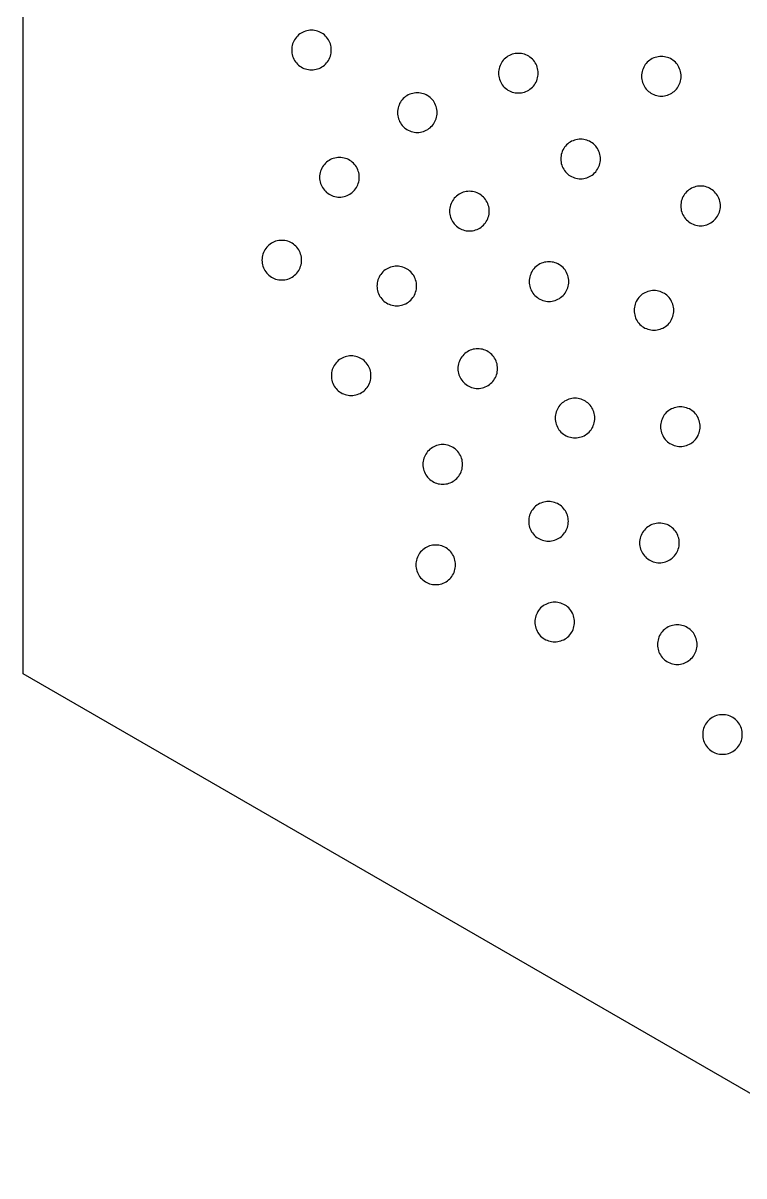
# Model space of a CAD drawing. Header units: millimetres. Extents: x 0 to 377, y 0 to 280.
# Drawn here: x 133.9 to 184.8, y 138.1 to 219.6 of the extents above; entities that cross this region are included whole.
import ezdxf

# ---------------------------------------------------------------- set-up
doc = ezdxf.new("R2010")
doc.units = ezdxf.units.MM
doc.layers.add('CUT', color=1, linetype='Continuous')

msp = doc.modelspace()

# ---------------------------------------------------------------- linework, layer by layer
at = {"layer": 'CUT'}
for points in [[(256.764, 173.6), (195.334, 138.133), (133.904, 173.6), (133.904, 244.533), (195.334, 280), (256.764, 244.533), (256.764, 173.6)], [(155.518, 217.04), (155.564, 217.14), (155.602, 217.243), (155.632, 217.348), (155.653, 217.456), (155.666, 217.565), (155.67, 217.675), (155.666, 217.785), (155.653, 217.894), (155.632, 218.002), (155.602, 218.108), (155.564, 218.211), (155.518, 218.311), (155.464, 218.407), (155.403, 218.498), (155.335, 218.584), (155.26, 218.665), (155.18, 218.74), (155.093, 218.808), (155.002, 218.869), (154.906, 218.923), (154.806, 218.969), (154.703, 219.007), (154.597, 219.037), (154.489, 219.058), (154.38, 219.071), (154.27, 219.075), (154.16, 219.071), (154.051, 219.058), (153.943, 219.037), (153.838, 219.007), (153.735, 218.969), (153.635, 218.923), (153.539, 218.869), (153.447, 218.808), (153.361, 218.74), (153.28, 218.665), (153.206, 218.584), (153.138, 218.498), (153.077, 218.407), (153.023, 218.311), (152.977, 218.211), (152.939, 218.108), (152.909, 218.002), (152.888, 217.894), (152.875, 217.785), (152.87, 217.675), (152.875, 217.565), (152.888, 217.456), (152.909, 217.348), (152.939, 217.243), (152.977, 217.14), (153.023, 217.04), (153.077, 216.944), (153.138, 216.852), (153.206, 216.766), (153.28, 216.685), (153.361, 216.611), (153.447, 216.543), (153.539, 216.482), (153.635, 216.428), (153.735, 216.382), (153.838, 216.344), (153.943, 216.314), (154.051, 216.292), (154.16, 216.28), (154.27, 216.275), (154.38, 216.28), (154.489, 216.292), (154.597, 216.314), (154.703, 216.344), (154.806, 216.382), (154.906, 216.428), (155.002, 216.482), (155.093, 216.543), (155.18, 216.611), (155.26, 216.685), (155.335, 216.766), (155.403, 216.852), (155.464, 216.944), (155.518, 217.04)], [(170.124, 215.405), (170.17, 215.505), (170.208, 215.608), (170.238, 215.714), (170.259, 215.822), (170.272, 215.931), (170.276, 216.041), (170.272, 216.151), (170.259, 216.26), (170.238, 216.368), (170.208, 216.473), (170.17, 216.577), (170.124, 216.676), (170.07, 216.772), (170.009, 216.864), (169.941, 216.95), (169.866, 217.031), (169.786, 217.105), (169.699, 217.173), (169.608, 217.234), (169.512, 217.288), (169.412, 217.334), (169.309, 217.372), (169.203, 217.402), (169.095, 217.424), (168.986, 217.436), (168.876, 217.441), (168.767, 217.436), (168.657, 217.424), (168.55, 217.402), (168.444, 217.372), (168.341, 217.334), (168.241, 217.288), (168.145, 217.234), (168.054, 217.173), (167.967, 217.105), (167.886, 217.031), (167.812, 216.95), (167.744, 216.864), (167.683, 216.772), (167.629, 216.676), (167.583, 216.577), (167.545, 216.473), (167.515, 216.368), (167.494, 216.26), (167.481, 216.151), (167.476, 216.041), (167.481, 215.931), (167.494, 215.822), (167.515, 215.714), (167.545, 215.608), (167.583, 215.505), (167.629, 215.405), (167.683, 215.309), (167.744, 215.218), (167.812, 215.132), (167.886, 215.051), (167.967, 214.976), (168.054, 214.908), (168.145, 214.847), (168.241, 214.793), (168.341, 214.747), (168.444, 214.709), (168.55, 214.679), (168.657, 214.658), (168.767, 214.645), (168.876, 214.641), (168.986, 214.645), (169.095, 214.658), (169.203, 214.679), (169.309, 214.709), (169.412, 214.747), (169.512, 214.793), (169.608, 214.847), (169.699, 214.908), (169.786, 214.976), (169.866, 215.051), (169.941, 215.132), (170.009, 215.218), (170.07, 215.309), (170.124, 215.405)], [(180.22, 215.185), (180.266, 215.284), (180.304, 215.388), (180.334, 215.493), (180.356, 215.601), (180.369, 215.71), (180.373, 215.82), (180.369, 215.93), (180.356, 216.039), (180.334, 216.147), (180.304, 216.253), (180.266, 216.356), (180.22, 216.456), (180.167, 216.552), (180.106, 216.643), (180.038, 216.729), (179.963, 216.81), (179.882, 216.885), (179.796, 216.953), (179.704, 217.014), (179.609, 217.068), (179.509, 217.114), (179.406, 217.152), (179.3, 217.182), (179.192, 217.203), (179.083, 217.216), (178.973, 217.22), (178.863, 217.216), (178.754, 217.203), (178.646, 217.182), (178.54, 217.152), (178.437, 217.114), (178.337, 217.068), (178.241, 217.014), (178.15, 216.953), (178.064, 216.885), (177.983, 216.81), (177.908, 216.729), (177.84, 216.643), (177.779, 216.552), (177.726, 216.456), (177.68, 216.356), (177.641, 216.253), (177.612, 216.147), (177.59, 216.039), (177.577, 215.93), (177.573, 215.82), (177.577, 215.71), (177.59, 215.601), (177.612, 215.493), (177.641, 215.388), (177.68, 215.284), (177.726, 215.185), (177.779, 215.089), (177.84, 214.997), (177.908, 214.911), (177.983, 214.83), (178.064, 214.756), (178.15, 214.688), (178.241, 214.627), (178.337, 214.573), (178.437, 214.527), (178.54, 214.489), (178.646, 214.459), (178.754, 214.437), (178.863, 214.425), (178.973, 214.42), (179.083, 214.425), (179.192, 214.437), (179.3, 214.459), (179.406, 214.489), (179.509, 214.527), (179.609, 214.573), (179.704, 214.627), (179.796, 214.688), (179.882, 214.756), (179.963, 214.83), (180.038, 214.911), (180.106, 214.997), (180.167, 215.089), (180.22, 215.185)], [(163.036, 212.717), (163.074, 212.821), (163.103, 212.926), (163.125, 213.034), (163.138, 213.143), (163.142, 213.253), (163.138, 213.363), (163.125, 213.472), (163.103, 213.58), (163.074, 213.686), (163.036, 213.789), (162.99, 213.889), (162.936, 213.985), (162.875, 214.076), (162.807, 214.162), (162.732, 214.243), (162.651, 214.318), (162.565, 214.386), (162.474, 214.447), (162.378, 214.501), (162.278, 214.547), (162.175, 214.585), (162.069, 214.614), (161.961, 214.636), (161.852, 214.649), (161.742, 214.653), (161.632, 214.649), (161.523, 214.636), (161.415, 214.614), (161.31, 214.585), (161.206, 214.547), (161.107, 214.501), (161.011, 214.447), (160.919, 214.386), (160.833, 214.318), (160.752, 214.243), (160.678, 214.162), (160.61, 214.076), (160.548, 213.985), (160.495, 213.889), (160.449, 213.789), (160.411, 213.686), (160.381, 213.58), (160.359, 213.472), (160.346, 213.363), (160.342, 213.253), (160.346, 213.143), (160.359, 213.034), (160.381, 212.926), (160.411, 212.821), (160.449, 212.717), (160.495, 212.618), (160.548, 212.522), (160.61, 212.43), (160.678, 212.344), (160.752, 212.263), (160.833, 212.189), (160.919, 212.121), (161.011, 212.059), (161.107, 212.006), (161.206, 211.96), (161.31, 211.922), (161.415, 211.892), (161.523, 211.87), (161.632, 211.857), (161.742, 211.853), (161.852, 211.857), (161.961, 211.87), (162.069, 211.892), (162.175, 211.922), (162.278, 211.96), (162.378, 212.006), (162.474, 212.059), (162.565, 212.121), (162.651, 212.189), (162.732, 212.263), (162.807, 212.344), (162.875, 212.43), (162.936, 212.522), (162.99, 212.618), (163.036, 212.717)], [(174.566, 209.443), (174.604, 209.546), (174.634, 209.652), (174.655, 209.76), (174.668, 209.869), (174.673, 209.979), (174.668, 210.089), (174.655, 210.198), (174.634, 210.306), (174.604, 210.412), (174.566, 210.515), (174.52, 210.615), (174.466, 210.71), (174.405, 210.802), (174.337, 210.888), (174.263, 210.969), (174.182, 211.044), (174.096, 211.112), (174.004, 211.173), (173.908, 211.226), (173.808, 211.272), (173.705, 211.31), (173.599, 211.34), (173.492, 211.362), (173.382, 211.375), (173.273, 211.379), (173.163, 211.375), (173.054, 211.362), (172.946, 211.34), (172.84, 211.31), (172.737, 211.272), (172.637, 211.226), (172.541, 211.173), (172.45, 211.112), (172.363, 211.044), (172.283, 210.969), (172.208, 210.888), (172.14, 210.802), (172.079, 210.71), (172.025, 210.615), (171.979, 210.515), (171.941, 210.412), (171.911, 210.306), (171.89, 210.198), (171.877, 210.089), (171.873, 209.979), (171.877, 209.869), (171.89, 209.76), (171.911, 209.652), (171.941, 209.546), (171.979, 209.443), (172.025, 209.343), (172.079, 209.247), (172.14, 209.156), (172.208, 209.07), (172.283, 208.989), (172.363, 208.914), (172.45, 208.846), (172.541, 208.785), (172.637, 208.732), (172.737, 208.686), (172.84, 208.647), (172.946, 208.618), (173.054, 208.596), (173.163, 208.583), (173.273, 208.579), (173.382, 208.583), (173.492, 208.596), (173.599, 208.618), (173.705, 208.647), (173.808, 208.686), (173.908, 208.732), (174.004, 208.785), (174.096, 208.846), (174.182, 208.914), (174.263, 208.989), (174.337, 209.07), (174.405, 209.156), (174.466, 209.247), (174.52, 209.343), (174.566, 209.443)], [(157.537, 208.15), (157.575, 208.253), (157.604, 208.358), (157.626, 208.466), (157.639, 208.575), (157.643, 208.685), (157.639, 208.795), (157.626, 208.904), (157.604, 209.012), (157.575, 209.118), (157.537, 209.221), (157.491, 209.321), (157.437, 209.417), (157.376, 209.508), (157.308, 209.594), (157.233, 209.675), (157.152, 209.75), (157.066, 209.818), (156.975, 209.879), (156.879, 209.933), (156.779, 209.979), (156.676, 210.017), (156.57, 210.047), (156.462, 210.068), (156.353, 210.081), (156.243, 210.085), (156.133, 210.081), (156.024, 210.068), (155.916, 210.047), (155.811, 210.017), (155.707, 209.979), (155.608, 209.933), (155.512, 209.879), (155.42, 209.818), (155.334, 209.75), (155.253, 209.675), (155.179, 209.594), (155.111, 209.508), (155.049, 209.417), (154.996, 209.321), (154.95, 209.221), (154.912, 209.118), (154.882, 209.012), (154.86, 208.904), (154.847, 208.795), (154.843, 208.685), (154.847, 208.575), (154.86, 208.466), (154.882, 208.358), (154.912, 208.253), (154.95, 208.15), (154.996, 208.05), (155.049, 207.954), (155.111, 207.862), (155.179, 207.776), (155.253, 207.695), (155.334, 207.621), (155.42, 207.553), (155.512, 207.492), (155.608, 207.438), (155.707, 207.392), (155.811, 207.354), (155.916, 207.324), (156.024, 207.303), (156.133, 207.29), (156.243, 207.285), (156.353, 207.29), (156.462, 207.303), (156.57, 207.324), (156.676, 207.354), (156.779, 207.392), (156.879, 207.438), (156.975, 207.492), (157.066, 207.553), (157.152, 207.621), (157.233, 207.695), (157.308, 207.776), (157.376, 207.862), (157.437, 207.954), (157.491, 208.05), (157.537, 208.15)], [(166.668, 205.659), (166.714, 205.759), (166.752, 205.862), (166.782, 205.968), (166.804, 206.075), (166.817, 206.184), (166.821, 206.294), (166.817, 206.404), (166.804, 206.513), (166.782, 206.621), (166.752, 206.727), (166.714, 206.83), (166.668, 206.93), (166.615, 207.026), (166.553, 207.117), (166.485, 207.204), (166.411, 207.284), (166.33, 207.359), (166.244, 207.427), (166.152, 207.488), (166.056, 207.542), (165.957, 207.588), (165.853, 207.626), (165.748, 207.656), (165.64, 207.677), (165.531, 207.69), (165.421, 207.694), (165.311, 207.69), (165.202, 207.677), (165.094, 207.656), (164.988, 207.626), (164.885, 207.588), (164.785, 207.542), (164.689, 207.488), (164.598, 207.427), (164.512, 207.359), (164.431, 207.284), (164.356, 207.204), (164.288, 207.117), (164.227, 207.026), (164.173, 206.93), (164.127, 206.83), (164.089, 206.727), (164.06, 206.621), (164.038, 206.513), (164.025, 206.404), (164.021, 206.294), (164.025, 206.184), (164.038, 206.075), (164.06, 205.968), (164.089, 205.862), (164.127, 205.759), (164.173, 205.659), (164.227, 205.563), (164.288, 205.471), (164.356, 205.385), (164.431, 205.304), (164.512, 205.23), (164.598, 205.162), (164.689, 205.101), (164.785, 205.047), (164.885, 205.001), (164.988, 204.963), (165.094, 204.933), (165.202, 204.912), (165.311, 204.899), (165.421, 204.894), (165.531, 204.899), (165.64, 204.912), (165.748, 204.933), (165.853, 204.963), (165.957, 205.001), (166.056, 205.047), (166.152, 205.101), (166.244, 205.162), (166.33, 205.23), (166.411, 205.304), (166.485, 205.385), (166.553, 205.471), (166.615, 205.563), (166.668, 205.659)], [(182.992, 206.027), (183.038, 206.127), (183.076, 206.23), (183.106, 206.336), (183.128, 206.444), (183.141, 206.553), (183.145, 206.663), (183.141, 206.773), (183.128, 206.882), (183.106, 206.99), (183.076, 207.096), (183.038, 207.199), (182.992, 207.299), (182.939, 207.394), (182.877, 207.486), (182.809, 207.572), (182.735, 207.653), (182.654, 207.728), (182.568, 207.796), (182.476, 207.857), (182.38, 207.91), (182.281, 207.956), (182.177, 207.994), (182.072, 208.024), (181.964, 208.046), (181.855, 208.059), (181.745, 208.063), (181.635, 208.059), (181.526, 208.046), (181.418, 208.024), (181.312, 207.994), (181.209, 207.956), (181.109, 207.91), (181.013, 207.857), (180.922, 207.796), (180.836, 207.728), (180.755, 207.653), (180.68, 207.572), (180.612, 207.486), (180.551, 207.394), (180.497, 207.299), (180.451, 207.199), (180.413, 207.096), (180.384, 206.99), (180.362, 206.882), (180.349, 206.773), (180.345, 206.663), (180.349, 206.553), (180.362, 206.444), (180.384, 206.336), (180.413, 206.23), (180.451, 206.127), (180.497, 206.027), (180.551, 205.931), (180.612, 205.84), (180.68, 205.754), (180.755, 205.673), (180.836, 205.598), (180.922, 205.53), (181.013, 205.469), (181.109, 205.416), (181.209, 205.37), (181.312, 205.331), (181.418, 205.302), (181.526, 205.28), (181.635, 205.267), (181.745, 205.263), (181.855, 205.267), (181.964, 205.28), (182.072, 205.302), (182.177, 205.331), (182.281, 205.37), (182.38, 205.416), (182.476, 205.469), (182.568, 205.53), (182.654, 205.598), (182.735, 205.673), (182.809, 205.754), (182.877, 205.84), (182.939, 205.931), (182.992, 206.027)], [(153.419, 202.194), (153.465, 202.294), (153.503, 202.397), (153.533, 202.503), (153.555, 202.611), (153.568, 202.72), (153.572, 202.83), (153.568, 202.94), (153.555, 203.049), (153.533, 203.157), (153.503, 203.263), (153.465, 203.366), (153.419, 203.466), (153.366, 203.561), (153.305, 203.653), (153.236, 203.739), (153.162, 203.82), (153.081, 203.895), (152.995, 203.963), (152.903, 204.024), (152.807, 204.077), (152.708, 204.123), (152.605, 204.161), (152.499, 204.191), (152.391, 204.213), (152.282, 204.226), (152.172, 204.23), (152.062, 204.226), (151.953, 204.213), (151.845, 204.191), (151.739, 204.161), (151.636, 204.123), (151.536, 204.077), (151.44, 204.024), (151.349, 203.963), (151.263, 203.895), (151.182, 203.82), (151.107, 203.739), (151.039, 203.653), (150.978, 203.561), (150.924, 203.466), (150.878, 203.366), (150.84, 203.263), (150.811, 203.157), (150.789, 203.049), (150.776, 202.94), (150.772, 202.83), (150.776, 202.72), (150.789, 202.611), (150.811, 202.503), (150.84, 202.397), (150.878, 202.294), (150.924, 202.194), (150.978, 202.098), (151.039, 202.007), (151.107, 201.921), (151.182, 201.84), (151.263, 201.765), (151.349, 201.697), (151.44, 201.636), (151.536, 201.583), (151.636, 201.537), (151.739, 201.498), (151.845, 201.469), (151.953, 201.447), (152.062, 201.434), (152.172, 201.43), (152.282, 201.434), (152.391, 201.447), (152.499, 201.469), (152.605, 201.498), (152.708, 201.537), (152.807, 201.583), (152.903, 201.636), (152.995, 201.697), (153.081, 201.765), (153.162, 201.84), (153.236, 201.921), (153.305, 202.007), (153.366, 202.098), (153.419, 202.194)], [(161.54, 200.368), (161.586, 200.468), (161.625, 200.571), (161.654, 200.677), (161.676, 200.785), (161.689, 200.894), (161.693, 201.004), (161.689, 201.114), (161.676, 201.223), (161.654, 201.331), (161.625, 201.436), (161.586, 201.54), (161.54, 201.639), (161.487, 201.735), (161.426, 201.827), (161.358, 201.913), (161.283, 201.994), (161.202, 202.068), (161.116, 202.136), (161.025, 202.198), (160.929, 202.251), (160.829, 202.297), (160.726, 202.335), (160.62, 202.365), (160.512, 202.387), (160.403, 202.4), (160.293, 202.404), (160.183, 202.4), (160.074, 202.387), (159.966, 202.365), (159.86, 202.335), (159.757, 202.297), (159.657, 202.251), (159.562, 202.198), (159.47, 202.136), (159.384, 202.068), (159.303, 201.994), (159.228, 201.913), (159.16, 201.827), (159.099, 201.735), (159.046, 201.639), (159, 201.54), (158.962, 201.436), (158.932, 201.331), (158.91, 201.223), (158.897, 201.114), (158.893, 201.004), (158.897, 200.894), (158.91, 200.785), (158.932, 200.677), (158.962, 200.571), (159, 200.468), (159.046, 200.368), (159.099, 200.272), (159.16, 200.181), (159.228, 200.095), (159.303, 200.014), (159.384, 199.939), (159.47, 199.871), (159.562, 199.81), (159.657, 199.756), (159.757, 199.71), (159.86, 199.672), (159.966, 199.643), (160.074, 199.621), (160.183, 199.608), (160.293, 199.604), (160.403, 199.608), (160.512, 199.621), (160.62, 199.643), (160.726, 199.672), (160.829, 199.71), (160.929, 199.756), (161.025, 199.81), (161.116, 199.871), (161.202, 199.939), (161.283, 200.014), (161.358, 200.095), (161.426, 200.181), (161.487, 200.272), (161.54, 200.368)], [(172.334, 200.781), (172.372, 200.884), (172.402, 200.99), (172.423, 201.097), (172.436, 201.206), (172.44, 201.316), (172.436, 201.426), (172.423, 201.535), (172.402, 201.643), (172.372, 201.749), (172.334, 201.852), (172.288, 201.952), (172.234, 202.048), (172.173, 202.139), (172.105, 202.226), (172.03, 202.306), (171.949, 202.381), (171.863, 202.449), (171.772, 202.51), (171.676, 202.564), (171.576, 202.61), (171.473, 202.648), (171.367, 202.678), (171.259, 202.699), (171.15, 202.712), (171.04, 202.716), (170.93, 202.712), (170.821, 202.699), (170.713, 202.678), (170.608, 202.648), (170.504, 202.61), (170.405, 202.564), (170.309, 202.51), (170.217, 202.449), (170.131, 202.381), (170.05, 202.306), (169.976, 202.226), (169.908, 202.139), (169.847, 202.048), (169.793, 201.952), (169.747, 201.852), (169.709, 201.749), (169.679, 201.643), (169.657, 201.535), (169.645, 201.426), (169.64, 201.316), (169.645, 201.206), (169.657, 201.097), (169.679, 200.99), (169.709, 200.884), (169.747, 200.781), (169.793, 200.681), (169.847, 200.585), (169.908, 200.493), (169.976, 200.407), (170.05, 200.326), (170.131, 200.252), (170.217, 200.184), (170.309, 200.123), (170.405, 200.069), (170.504, 200.023), (170.608, 199.985), (170.713, 199.955), (170.821, 199.934), (170.93, 199.921), (171.04, 199.916), (171.15, 199.921), (171.259, 199.934), (171.367, 199.955), (171.473, 199.985), (171.576, 200.023), (171.676, 200.069), (171.772, 200.123), (171.863, 200.184), (171.949, 200.252), (172.03, 200.326), (172.105, 200.407), (172.173, 200.493), (172.234, 200.585), (172.288, 200.681), (172.334, 200.781)], [(179.747, 198.748), (179.785, 198.852), (179.815, 198.957), (179.836, 199.065), (179.849, 199.174), (179.854, 199.284), (179.849, 199.394), (179.836, 199.503), (179.815, 199.611), (179.785, 199.717), (179.747, 199.82), (179.701, 199.92), (179.647, 200.016), (179.586, 200.107), (179.518, 200.193), (179.444, 200.274), (179.363, 200.349), (179.277, 200.417), (179.185, 200.478), (179.089, 200.532), (178.989, 200.578), (178.886, 200.616), (178.78, 200.646), (178.673, 200.667), (178.563, 200.68), (178.454, 200.684), (178.344, 200.68), (178.235, 200.667), (178.127, 200.646), (178.021, 200.616), (177.918, 200.578), (177.818, 200.532), (177.722, 200.478), (177.631, 200.417), (177.544, 200.349), (177.464, 200.274), (177.389, 200.193), (177.321, 200.107), (177.26, 200.016), (177.206, 199.92), (177.16, 199.82), (177.122, 199.717), (177.092, 199.611), (177.071, 199.503), (177.058, 199.394), (177.054, 199.284), (177.058, 199.174), (177.071, 199.065), (177.092, 198.957), (177.122, 198.852), (177.16, 198.748), (177.206, 198.649), (177.26, 198.553), (177.321, 198.461), (177.389, 198.375), (177.464, 198.294), (177.544, 198.22), (177.631, 198.152), (177.722, 198.091), (177.818, 198.037), (177.918, 197.991), (178.021, 197.953), (178.127, 197.923), (178.235, 197.901), (178.344, 197.889), (178.454, 197.884), (178.563, 197.889), (178.673, 197.901), (178.78, 197.923), (178.886, 197.953), (178.989, 197.991), (179.089, 198.037), (179.185, 198.091), (179.277, 198.152), (179.363, 198.22), (179.444, 198.294), (179.518, 198.375), (179.586, 198.461), (179.647, 198.553), (179.701, 198.649), (179.747, 198.748)], [(167.257, 194.534), (167.303, 194.633), (167.341, 194.737), (167.371, 194.842), (167.392, 194.95), (167.405, 195.059), (167.409, 195.169), (167.405, 195.279), (167.392, 195.388), (167.371, 195.496), (167.341, 195.602), (167.303, 195.705), (167.257, 195.805), (167.203, 195.901), (167.142, 195.992), (167.074, 196.078), (166.999, 196.159), (166.918, 196.234), (166.832, 196.302), (166.741, 196.363), (166.645, 196.417), (166.545, 196.463), (166.442, 196.501), (166.336, 196.531), (166.228, 196.552), (166.119, 196.565), (166.009, 196.569), (165.899, 196.565), (165.79, 196.552), (165.682, 196.531), (165.577, 196.501), (165.474, 196.463), (165.374, 196.417), (165.278, 196.363), (165.186, 196.302), (165.1, 196.234), (165.019, 196.159), (164.945, 196.078), (164.877, 195.992), (164.816, 195.901), (164.762, 195.805), (164.716, 195.705), (164.678, 195.602), (164.648, 195.496), (164.627, 195.388), (164.614, 195.279), (164.609, 195.169), (164.614, 195.059), (164.627, 194.95), (164.648, 194.842), (164.678, 194.737), (164.716, 194.633), (164.762, 194.534), (164.816, 194.438), (164.877, 194.346), (164.945, 194.26), (165.019, 194.179), (165.1, 194.105), (165.186, 194.037), (165.278, 193.975), (165.374, 193.922), (165.474, 193.876), (165.577, 193.838), (165.682, 193.808), (165.79, 193.786), (165.899, 193.774), (166.009, 193.769), (166.119, 193.774), (166.228, 193.786), (166.336, 193.808), (166.442, 193.838), (166.545, 193.876), (166.645, 193.922), (166.741, 193.975), (166.832, 194.037), (166.918, 194.105), (166.999, 194.179), (167.074, 194.26), (167.142, 194.346), (167.203, 194.438), (167.257, 194.534)], [(158.364, 194.133), (158.402, 194.236), (158.432, 194.342), (158.453, 194.449), (158.466, 194.558), (158.471, 194.668), (158.466, 194.778), (158.453, 194.887), (158.432, 194.995), (158.402, 195.101), (158.364, 195.204), (158.318, 195.304), (158.264, 195.4), (158.203, 195.491), (158.135, 195.578), (158.061, 195.658), (157.98, 195.733), (157.893, 195.801), (157.802, 195.862), (157.706, 195.916), (157.606, 195.962), (157.503, 196), (157.397, 196.03), (157.29, 196.051), (157.18, 196.064), (157.071, 196.068), (156.961, 196.064), (156.852, 196.051), (156.744, 196.03), (156.638, 196), (156.535, 195.962), (156.435, 195.916), (156.339, 195.862), (156.248, 195.801), (156.161, 195.733), (156.081, 195.658), (156.006, 195.578), (155.938, 195.491), (155.877, 195.4), (155.823, 195.304), (155.777, 195.204), (155.739, 195.101), (155.709, 194.995), (155.688, 194.887), (155.675, 194.778), (155.671, 194.668), (155.675, 194.558), (155.688, 194.449), (155.709, 194.342), (155.739, 194.236), (155.777, 194.133), (155.823, 194.033), (155.877, 193.937), (155.938, 193.845), (156.006, 193.759), (156.081, 193.678), (156.161, 193.604), (156.248, 193.536), (156.339, 193.475), (156.435, 193.421), (156.535, 193.375), (156.638, 193.337), (156.744, 193.307), (156.852, 193.286), (156.961, 193.273), (157.071, 193.268), (157.18, 193.273), (157.29, 193.286), (157.397, 193.307), (157.503, 193.337), (157.606, 193.375), (157.706, 193.421), (157.802, 193.475), (157.893, 193.536), (157.98, 193.604), (158.061, 193.678), (158.135, 193.759), (158.203, 193.845), (158.264, 193.937), (158.318, 194.033), (158.364, 194.133)], [(174.125, 191.039), (174.171, 191.139), (174.209, 191.242), (174.238, 191.348), (174.26, 191.456), (174.273, 191.565), (174.277, 191.675), (174.273, 191.785), (174.26, 191.894), (174.238, 192.002), (174.209, 192.108), (174.171, 192.211), (174.125, 192.311), (174.071, 192.406), (174.01, 192.498), (173.942, 192.584), (173.867, 192.665), (173.786, 192.74), (173.7, 192.808), (173.609, 192.869), (173.513, 192.922), (173.413, 192.968), (173.31, 193.006), (173.204, 193.036), (173.096, 193.058), (172.987, 193.071), (172.877, 193.075), (172.767, 193.071), (172.658, 193.058), (172.55, 193.036), (172.445, 193.006), (172.341, 192.968), (172.242, 192.922), (172.146, 192.869), (172.054, 192.808), (171.968, 192.74), (171.887, 192.665), (171.813, 192.584), (171.745, 192.498), (171.683, 192.406), (171.63, 192.311), (171.584, 192.211), (171.546, 192.108), (171.516, 192.002), (171.494, 191.894), (171.481, 191.785), (171.477, 191.675), (171.481, 191.565), (171.494, 191.456), (171.516, 191.348), (171.546, 191.242), (171.584, 191.139), (171.63, 191.039), (171.683, 190.943), (171.745, 190.852), (171.813, 190.766), (171.887, 190.685), (171.968, 190.61), (172.054, 190.542), (172.146, 190.481), (172.242, 190.428), (172.341, 190.382), (172.445, 190.343), (172.55, 190.314), (172.658, 190.292), (172.767, 190.279), (172.877, 190.275), (172.987, 190.279), (173.096, 190.292), (173.204, 190.314), (173.31, 190.343), (173.413, 190.382), (173.513, 190.428), (173.609, 190.481), (173.7, 190.542), (173.786, 190.61), (173.867, 190.685), (173.942, 190.766), (174.01, 190.852), (174.071, 190.943), (174.125, 191.039)], [(181.562, 190.433), (181.608, 190.533), (181.646, 190.636), (181.676, 190.742), (181.698, 190.85), (181.71, 190.959), (181.715, 191.069), (181.71, 191.179), (181.698, 191.288), (181.676, 191.396), (181.646, 191.501), (181.608, 191.605), (181.562, 191.704), (181.509, 191.8), (181.447, 191.892), (181.379, 191.978), (181.305, 192.059), (181.224, 192.133), (181.138, 192.201), (181.046, 192.262), (180.95, 192.316), (180.851, 192.362), (180.747, 192.4), (180.642, 192.43), (180.534, 192.452), (180.425, 192.464), (180.315, 192.469), (180.205, 192.464), (180.096, 192.452), (179.988, 192.43), (179.882, 192.4), (179.779, 192.362), (179.679, 192.316), (179.583, 192.262), (179.492, 192.201), (179.406, 192.133), (179.325, 192.059), (179.25, 191.978), (179.182, 191.892), (179.121, 191.8), (179.067, 191.704), (179.021, 191.605), (178.983, 191.501), (178.953, 191.396), (178.932, 191.288), (178.919, 191.179), (178.915, 191.069), (178.919, 190.959), (178.932, 190.85), (178.953, 190.742), (178.983, 190.636), (179.021, 190.533), (179.067, 190.433), (179.121, 190.337), (179.182, 190.246), (179.25, 190.16), (179.325, 190.079), (179.406, 190.004), (179.492, 189.936), (179.583, 189.875), (179.679, 189.821), (179.779, 189.775), (179.882, 189.737), (179.988, 189.707), (180.096, 189.686), (180.205, 189.673), (180.315, 189.669), (180.425, 189.673), (180.534, 189.686), (180.642, 189.707), (180.747, 189.737), (180.851, 189.775), (180.95, 189.821), (181.046, 189.875), (181.138, 189.936), (181.224, 190.004), (181.305, 190.079), (181.379, 190.16), (181.447, 190.246), (181.509, 190.337), (181.562, 190.433)], [(164.784, 187.766), (164.83, 187.865), (164.868, 187.969), (164.898, 188.074), (164.919, 188.182), (164.932, 188.291), (164.936, 188.401), (164.932, 188.511), (164.919, 188.62), (164.898, 188.728), (164.868, 188.834), (164.83, 188.937), (164.784, 189.037), (164.73, 189.133), (164.669, 189.224), (164.601, 189.31), (164.526, 189.391), (164.446, 189.466), (164.359, 189.534), (164.268, 189.595), (164.172, 189.649), (164.072, 189.695), (163.969, 189.733), (163.863, 189.763), (163.755, 189.784), (163.646, 189.797), (163.536, 189.801), (163.427, 189.797), (163.317, 189.784), (163.21, 189.763), (163.104, 189.733), (163.001, 189.695), (162.901, 189.649), (162.805, 189.595), (162.713, 189.534), (162.627, 189.466), (162.546, 189.391), (162.472, 189.31), (162.404, 189.224), (162.343, 189.133), (162.289, 189.037), (162.243, 188.937), (162.205, 188.834), (162.175, 188.728), (162.154, 188.62), (162.141, 188.511), (162.136, 188.401), (162.141, 188.291), (162.154, 188.182), (162.175, 188.074), (162.205, 187.969), (162.243, 187.865), (162.289, 187.766), (162.343, 187.67), (162.404, 187.578), (162.472, 187.492), (162.546, 187.411), (162.627, 187.337), (162.713, 187.269), (162.805, 187.207), (162.901, 187.154), (163.001, 187.108), (163.104, 187.07), (163.21, 187.04), (163.317, 187.018), (163.427, 187.005), (163.536, 187.001), (163.646, 187.005), (163.755, 187.018), (163.863, 187.04), (163.969, 187.07), (164.072, 187.108), (164.172, 187.154), (164.268, 187.207), (164.359, 187.269), (164.446, 187.337), (164.526, 187.411), (164.601, 187.492), (164.669, 187.578), (164.73, 187.67), (164.784, 187.766)], [(172.3, 183.845), (172.338, 183.948), (172.368, 184.054), (172.389, 184.161), (172.402, 184.271), (172.406, 184.38), (172.402, 184.49), (172.389, 184.599), (172.368, 184.707), (172.338, 184.813), (172.3, 184.916), (172.254, 185.016), (172.2, 185.112), (172.139, 185.203), (172.071, 185.29), (171.996, 185.37), (171.915, 185.445), (171.829, 185.513), (171.738, 185.574), (171.642, 185.628), (171.542, 185.674), (171.439, 185.712), (171.333, 185.742), (171.225, 185.763), (171.116, 185.776), (171.006, 185.78), (170.896, 185.776), (170.787, 185.763), (170.679, 185.742), (170.574, 185.712), (170.47, 185.674), (170.371, 185.628), (170.275, 185.574), (170.183, 185.513), (170.097, 185.445), (170.016, 185.37), (169.942, 185.29), (169.874, 185.203), (169.813, 185.112), (169.759, 185.016), (169.713, 184.916), (169.675, 184.813), (169.645, 184.707), (169.623, 184.599), (169.611, 184.49), (169.606, 184.38), (169.611, 184.271), (169.623, 184.161), (169.645, 184.054), (169.675, 183.948), (169.713, 183.845), (169.759, 183.745), (169.813, 183.649), (169.874, 183.557), (169.942, 183.471), (170.016, 183.39), (170.097, 183.316), (170.183, 183.248), (170.275, 183.187), (170.371, 183.133), (170.47, 183.087), (170.574, 183.049), (170.679, 183.019), (170.787, 182.998), (170.896, 182.985), (171.006, 182.98), (171.116, 182.985), (171.225, 182.998), (171.333, 183.019), (171.439, 183.049), (171.542, 183.087), (171.642, 183.133), (171.738, 183.187), (171.829, 183.248), (171.915, 183.316), (171.996, 183.39), (172.071, 183.471), (172.139, 183.557), (172.2, 183.649), (172.254, 183.745), (172.3, 183.845)], [(180.085, 182.217), (180.131, 182.317), (180.169, 182.42), (180.199, 182.526), (180.221, 182.634), (180.234, 182.743), (180.238, 182.853), (180.234, 182.963), (180.221, 183.072), (180.199, 183.18), (180.169, 183.286), (180.131, 183.389), (180.085, 183.489), (180.032, 183.584), (179.971, 183.676), (179.902, 183.762), (179.828, 183.843), (179.747, 183.918), (179.661, 183.986), (179.569, 184.047), (179.474, 184.1), (179.374, 184.146), (179.271, 184.184), (179.165, 184.214), (179.057, 184.236), (178.948, 184.249), (178.838, 184.253), (178.728, 184.249), (178.619, 184.236), (178.511, 184.214), (178.405, 184.184), (178.302, 184.146), (178.202, 184.1), (178.106, 184.047), (178.015, 183.986), (177.929, 183.918), (177.848, 183.843), (177.773, 183.762), (177.705, 183.676), (177.644, 183.584), (177.591, 183.489), (177.544, 183.389), (177.506, 183.286), (177.477, 183.18), (177.455, 183.072), (177.442, 182.963), (177.438, 182.853), (177.442, 182.743), (177.455, 182.634), (177.477, 182.526), (177.506, 182.42), (177.544, 182.317), (177.591, 182.217), (177.644, 182.121), (177.705, 182.03), (177.773, 181.944), (177.848, 181.863), (177.929, 181.788), (178.015, 181.72), (178.106, 181.659), (178.202, 181.606), (178.302, 181.56), (178.405, 181.521), (178.511, 181.492), (178.619, 181.47), (178.728, 181.457), (178.838, 181.453), (178.948, 181.457), (179.057, 181.47), (179.165, 181.492), (179.271, 181.521), (179.374, 181.56), (179.474, 181.606), (179.569, 181.659), (179.661, 181.72), (179.747, 181.788), (179.828, 181.863), (179.902, 181.944), (179.971, 182.03), (180.032, 182.121), (180.085, 182.217)], [(164.334, 180.771), (164.372, 180.874), (164.402, 180.98), (164.423, 181.087), (164.436, 181.197), (164.44, 181.306), (164.436, 181.416), (164.423, 181.525), (164.402, 181.633), (164.372, 181.739), (164.334, 181.842), (164.288, 181.942), (164.234, 182.038), (164.173, 182.129), (164.105, 182.216), (164.03, 182.296), (163.95, 182.371), (163.863, 182.439), (163.772, 182.5), (163.676, 182.554), (163.576, 182.6), (163.473, 182.638), (163.367, 182.668), (163.259, 182.689), (163.15, 182.702), (163.04, 182.706), (162.931, 182.702), (162.821, 182.689), (162.714, 182.668), (162.608, 182.638), (162.505, 182.6), (162.405, 182.554), (162.309, 182.5), (162.218, 182.439), (162.131, 182.371), (162.05, 182.296), (161.976, 182.216), (161.908, 182.129), (161.847, 182.038), (161.793, 181.942), (161.747, 181.842), (161.709, 181.739), (161.679, 181.633), (161.658, 181.525), (161.645, 181.416), (161.64, 181.306), (161.645, 181.197), (161.658, 181.087), (161.679, 180.98), (161.709, 180.874), (161.747, 180.771), (161.793, 180.671), (161.847, 180.575), (161.908, 180.483), (161.976, 180.397), (162.05, 180.316), (162.131, 180.242), (162.218, 180.174), (162.309, 180.113), (162.405, 180.059), (162.505, 180.013), (162.608, 179.975), (162.714, 179.945), (162.821, 179.924), (162.931, 179.911), (163.04, 179.906), (163.15, 179.911), (163.259, 179.924), (163.367, 179.945), (163.473, 179.975), (163.576, 180.013), (163.676, 180.059), (163.772, 180.113), (163.863, 180.174), (163.95, 180.242), (164.03, 180.316), (164.105, 180.397), (164.173, 180.483), (164.234, 180.575), (164.288, 180.671), (164.334, 180.771)], [(172.736, 176.731), (172.774, 176.834), (172.804, 176.94), (172.825, 177.048), (172.838, 177.157), (172.842, 177.267), (172.838, 177.376), (172.825, 177.486), (172.804, 177.593), (172.774, 177.699), (172.736, 177.802), (172.69, 177.902), (172.636, 177.998), (172.575, 178.089), (172.507, 178.176), (172.432, 178.257), (172.352, 178.331), (172.265, 178.399), (172.174, 178.46), (172.078, 178.514), (171.978, 178.56), (171.875, 178.598), (171.769, 178.628), (171.661, 178.649), (171.552, 178.662), (171.442, 178.667), (171.333, 178.662), (171.223, 178.649), (171.116, 178.628), (171.01, 178.598), (170.907, 178.56), (170.807, 178.514), (170.711, 178.46), (170.619, 178.399), (170.533, 178.331), (170.452, 178.257), (170.378, 178.176), (170.31, 178.089), (170.249, 177.998), (170.195, 177.902), (170.149, 177.802), (170.111, 177.699), (170.081, 177.593), (170.06, 177.486), (170.047, 177.376), (170.042, 177.267), (170.047, 177.157), (170.06, 177.048), (170.081, 176.94), (170.111, 176.834), (170.149, 176.731), (170.195, 176.631), (170.249, 176.535), (170.31, 176.444), (170.378, 176.357), (170.452, 176.277), (170.533, 176.202), (170.619, 176.134), (170.711, 176.073), (170.807, 176.019), (170.907, 175.973), (171.01, 175.935), (171.116, 175.905), (171.223, 175.884), (171.333, 175.871), (171.442, 175.867), (171.552, 175.871), (171.661, 175.884), (171.769, 175.905), (171.875, 175.935), (171.978, 175.973), (172.078, 176.019), (172.174, 176.073), (172.265, 176.134), (172.352, 176.202), (172.432, 176.277), (172.507, 176.357), (172.575, 176.444), (172.636, 176.535), (172.69, 176.631), (172.736, 176.731)], [(181.348, 175.033), (181.394, 175.132), (181.432, 175.236), (181.462, 175.341), (181.483, 175.449), (181.496, 175.558), (181.5, 175.668), (181.496, 175.778), (181.483, 175.887), (181.462, 175.995), (181.432, 176.101), (181.394, 176.204), (181.348, 176.304), (181.294, 176.4), (181.233, 176.491), (181.165, 176.577), (181.09, 176.658), (181.009, 176.733), (180.923, 176.801), (180.832, 176.862), (180.736, 176.916), (180.636, 176.962), (180.533, 177), (180.427, 177.03), (180.319, 177.051), (180.21, 177.064), (180.1, 177.068), (179.99, 177.064), (179.881, 177.051), (179.773, 177.03), (179.668, 177), (179.564, 176.962), (179.465, 176.916), (179.369, 176.862), (179.277, 176.801), (179.191, 176.733), (179.11, 176.658), (179.036, 176.577), (178.968, 176.491), (178.907, 176.4), (178.853, 176.304), (178.807, 176.204), (178.769, 176.101), (178.739, 175.995), (178.717, 175.887), (178.705, 175.778), (178.7, 175.668), (178.705, 175.558), (178.717, 175.449), (178.739, 175.341), (178.769, 175.236), (178.807, 175.132), (178.853, 175.033), (178.907, 174.937), (178.968, 174.845), (179.036, 174.759), (179.11, 174.678), (179.191, 174.604), (179.277, 174.536), (179.369, 174.474), (179.465, 174.421), (179.564, 174.375), (179.668, 174.337), (179.773, 174.307), (179.881, 174.285), (179.99, 174.273), (180.1, 174.268), (180.21, 174.273), (180.319, 174.285), (180.427, 174.307), (180.533, 174.337), (180.636, 174.375), (180.736, 174.421), (180.832, 174.474), (180.923, 174.536), (181.009, 174.604), (181.09, 174.678), (181.165, 174.759), (181.233, 174.845), (181.294, 174.937), (181.348, 175.033)], [(184.585, 168.784), (184.623, 168.888), (184.653, 168.993), (184.674, 169.101), (184.687, 169.21), (184.692, 169.32), (184.687, 169.43), (184.674, 169.539), (184.653, 169.647), (184.623, 169.753), (184.585, 169.856), (184.539, 169.956), (184.485, 170.052), (184.424, 170.143), (184.356, 170.229), (184.282, 170.31), (184.201, 170.385), (184.115, 170.453), (184.023, 170.514), (183.927, 170.568), (183.827, 170.614), (183.724, 170.652), (183.618, 170.682), (183.511, 170.703), (183.401, 170.716), (183.292, 170.72), (183.182, 170.716), (183.073, 170.703), (182.965, 170.682), (182.859, 170.652), (182.756, 170.614), (182.656, 170.568), (182.56, 170.514), (182.469, 170.453), (182.382, 170.385), (182.302, 170.31), (182.227, 170.229), (182.159, 170.143), (182.098, 170.052), (182.044, 169.956), (181.998, 169.856), (181.96, 169.753), (181.93, 169.647), (181.909, 169.539), (181.896, 169.43), (181.892, 169.32), (181.896, 169.21), (181.909, 169.101), (181.93, 168.993), (181.96, 168.888), (181.998, 168.784), (182.044, 168.685), (182.098, 168.589), (182.159, 168.497), (182.227, 168.411), (182.302, 168.33), (182.382, 168.256), (182.469, 168.188), (182.56, 168.126), (182.656, 168.073), (182.756, 168.027), (182.859, 167.989), (182.965, 167.959), (183.073, 167.937), (183.182, 167.925), (183.292, 167.92), (183.401, 167.925), (183.511, 167.937), (183.618, 167.959), (183.724, 167.989), (183.827, 168.027), (183.927, 168.073), (184.023, 168.126), (184.115, 168.188), (184.201, 168.256), (184.282, 168.33), (184.356, 168.411), (184.424, 168.497), (184.485, 168.589), (184.539, 168.685), (184.585, 168.784)]]:
    msp.add_lwpolyline(points, close=True, dxfattribs=at)

doc.saveas('drawing.dxf')
